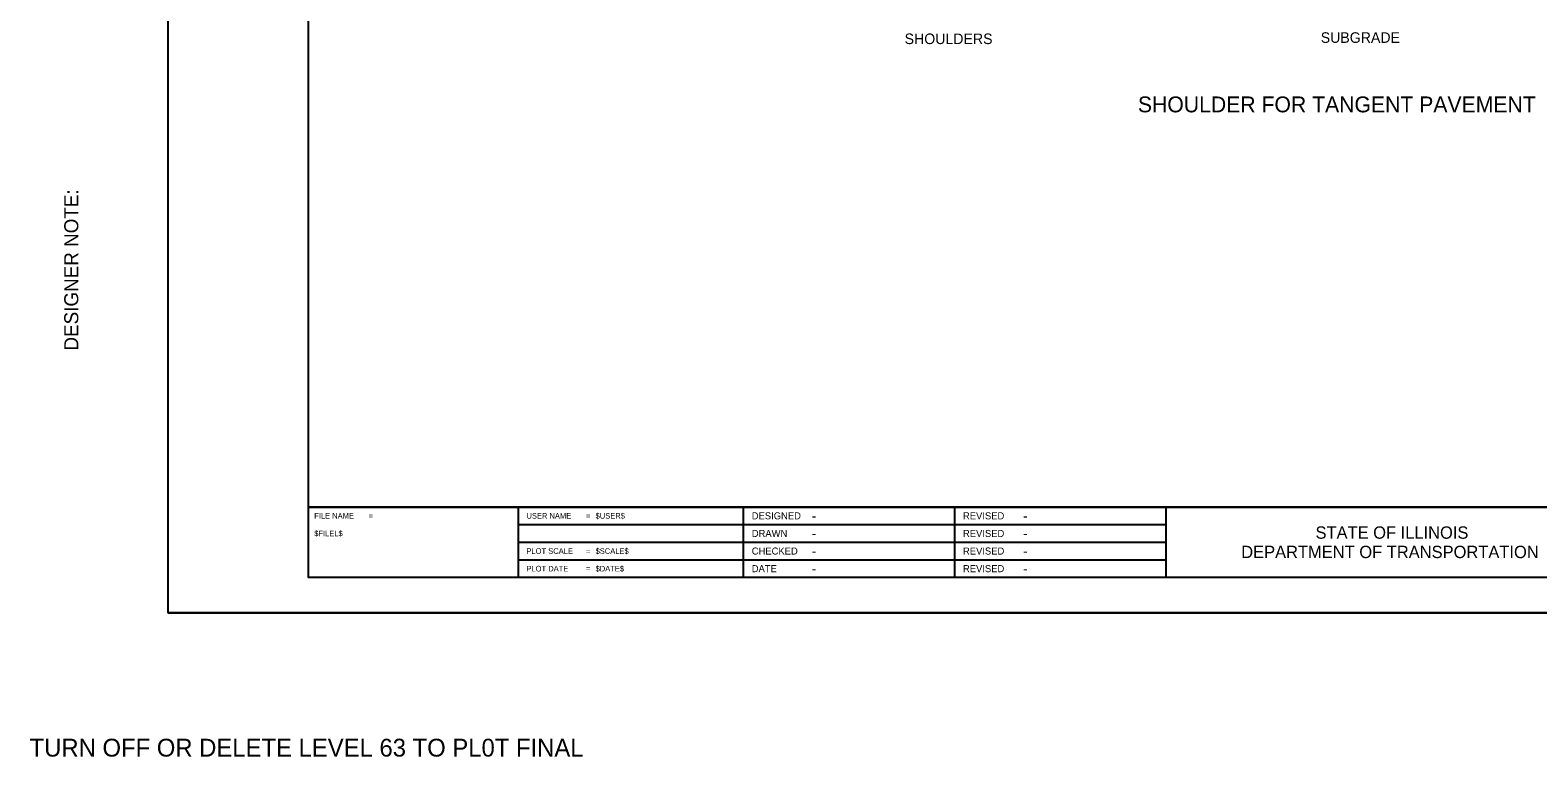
# Model space of a CAD drawing. Extents: x 99661 to 100380, y 100444 to 100925.
# Drawn here: x 99660.8 to 100089, y 100443.7 to 100650 of the extents above; entities that cross this region are included whole.
import ezdxf

# ---------------------------------------------------------------- set-up
doc = ezdxf.new("R2010")
doc.units = 0
for name, color, linetype in [('Level 55', 7, 'Continuous'), ('Level 63', 7, 'Continuous'), ('Sheets_50 Reference Boundary', 7, 'Continuous'), ('Sheets_General Details', 7, 'Continuous'), ('Sheets_Printer Plotting Border', 7, 'Continuous')]:
    doc.layers.add(name, color=color, linetype=linetype)

msp = doc.modelspace()

# ---------------------------------------------------------------- linework, layer by layer
at = {"layer": 'Sheets_50 Reference Boundary'}
msp.add_lwpolyline([(99739.85, 100914.62), (100369.85, 100914.62), (100369.85, 100514.62), (99739.85, 100514.62)], close=True, dxfattribs=at)
at = {"layer": 'Sheets_General Details'}
for p, q in [((99699.85, 100924.62), (99699.85, 100484.62)), ((99739.85, 100514.62), (100369.85, 100514.62)), ((99799.34, 100514.62), (99799.34, 100494.62)), ((99863.34, 100514.62), (99863.34, 100494.62)), ((99923.34, 100514.62), (99923.34, 100494.62)), ((99983.34, 100514.62), (99983.34, 100494.62)), ((99799.34, 100509.62), (99983.34, 100509.62)), ((99799.34, 100504.62), (99983.34, 100504.62)), ((99799.34, 100499.62), (99983.34, 100499.62)), ((100379.85, 100484.62), (99699.85, 100484.62))]:
    msp.add_line(p, q, dxfattribs=at)
msp.add_lwpolyline([(99739.85, 100914.62), (100369.85, 100914.62), (100369.85, 100494.62), (99739.85, 100494.62)], close=True, dxfattribs=at)
at = {"layer": 'Sheets_Printer Plotting Border'}
msp.add_lwpolyline([(99699.85, 100484.62), (100379.85, 100484.62), (100379.85, 100924.62), (99699.85, 100924.62)], close=True, dxfattribs=at)

# ---------------------------------------------------------------- texts
at = {"layer": 'Level 55'}
for s, height, p in [('SHOULDERS', 3, (99909.17, 100646.09)), ('SUBGRADE', 3, (100027.36, 100646.44)), ('SHOULDER FOR TANGENT PAVEMENT', 4.5, (99975.43, 100626.71))]:
    msp.add_text(s, height=height, dxfattribs=at).set_placement(p)
at = {"layer": 'Level 63'}
msp.add_text('DESIGNER NOTE:', height=4, rotation=90, dxfattribs=at).set_placement((99674.44, 100559.06))
msp.add_text('TURN OFF OR DELETE LEVEL 63 TO PL0T FINAL', height=5.0659, dxfattribs=at).set_placement((99660.61, 100443.75))
at = {"layer": 'Sheets_General Details'}
for s, p in [('FILE NAME', (99741.45, 100511.32)), ('=', (99756.9, 100511.32)), ('USER NAME', (99801.74, 100511.32)), ('=', (99818.69, 100511.32)), ('$USER$', (99821.38, 100511.32)), ('$FILEL$', (99741.45, 100506.32)), ('PLOT SCALE', (99801.74, 100501.32)), ('=', (99818.69, 100501.32)), ('$SCALE$', (99821.38, 100501.32)), ('PLOT DATE', (99801.74, 100496.32)), ('=', (99818.69, 100496.32)), ('$DATE$', (99821.38, 100496.32))]:
    msp.add_text(s, height=1.6, rotation=360, dxfattribs=at).set_placement(p)
for s, height, p in [('DESIGNED', 2, (99865.74, 100511.12)), ('REVISED', 2, (99925.74, 100511.12)), ('-', 2.8, (99882.82, 100510.72)), ('-', 2.8, (99942.82, 100510.72)), ('STATE OF ILLINOIS', 3.5, (100025.88, 100505.62)), ('DRAWN', 2, (99865.74, 100506.12)), ('-', 2.8, (99882.82, 100505.72)), ('REVISED', 2, (99925.74, 100506.12)), ('-', 2.8, (99942.82, 100505.72)), ('CHECKED', 2, (99865.74, 100501.12)), ('-', 2.8, (99882.82, 100500.72)), ('REVISED', 2, (99925.74, 100501.12)), ('-', 2.8, (99942.82, 100500.72)), ('DEPARTMENT OF TRANSPORTATION', 3.5, (100004.78, 100500.12)), ('DATE', 2, (99865.74, 100496.12)), ('-', 2.8, (99882.82, 100495.72)), ('REVISED', 2, (99925.74, 100496.12)), ('-', 2.8, (99942.82, 100495.72))]:
    msp.add_text(s, height=height, dxfattribs=at).set_placement(p)

doc.saveas('drawing.dxf')
